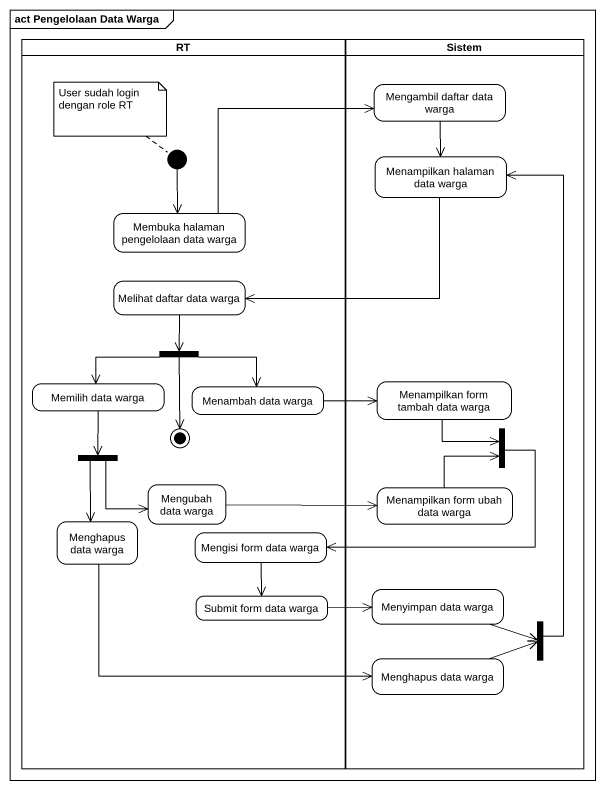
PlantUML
@startuml
mainframe act Pengelolaan Data Warga
hide empty description
state RT <<partition>> {
  state initial1 <<start>>
  state "Membuka halaman pengelolaan data warga" as Membuka_halaman_pengelolaan
  state "Melihat daftar data warga" as Melihat_daftar_data_warga
  state "Memilih data warga" as Memilih_data_warga
  state fork1 <<fork>>
  state "Menambah data warga" as Menambah_data_warga
  state fork3 <<fork>>
  state "Mengubah data warga" as Mengubah_data_warga
  state "Menghapus data warga" as Menghapus_data_warga
  state "Mengisi form data warga" as Mengisi_form_data_warga
  state "Submit form data warga" as Submit_form_data_warga
  fork1 --> [*]
}
state Sistem <<partition>> {
  state "Mengambil daftar data warga" as Mengambil_daftar_data_warga
  state "Menampilkan halaman data warga" as Menampilkan_halaman_data
  state "Menampilkan form tambah data warga" as Menampilkan_form_tambah
  state fork2 <<join>>
  state "Menampilkan form ubah data warga" as Menampilkan_form_ubah_data
  state "Menyimpan data warga" as Menyimpan_data_warga
  state fork4 <<join>>
  state "Menghapus data warga" as Menghapus_data_warga_2
}
Mengambil_daftar_data_warga --> Menampilkan_halaman_data
initial1 --> Membuka_halaman_pengelolaan
Menampilkan_halaman_data -left-> Melihat_daftar_data_warga
Membuka_halaman_pengelolaan -right-> Mengambil_daftar_data_warga
Melihat_daftar_data_warga --> fork1
Memilih_data_warga --> fork3
fork1 -left-> Memilih_data_warga
fork1 -right-> Menambah_data_warga
Menampilkan_form_tambah --> fork2
Menambah_data_warga -right-> Menampilkan_form_tambah
fork2 -left-> Mengisi_form_data_warga
fork3 -right-> Mengubah_data_warga
fork3 --> Menghapus_data_warga
Mengubah_data_warga -right-> Menampilkan_form_ubah_data
Menampilkan_form_ubah_data -up-> fork2
Menghapus_data_warga -right-> Menghapus_data_warga_2
Mengisi_form_data_warga --> Submit_form_data_warga
Submit_form_data_warga -right-> Menyimpan_data_warga
Menyimpan_data_warga -right-> fork4
fork4 -up-> Menampilkan_halaman_data
Menghapus_data_warga_2 -right-> fork4
note top of initial1 : User sudah login dengan role RT
@enduml
